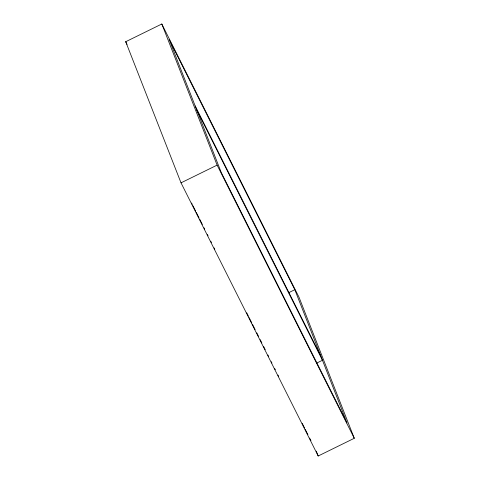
<?xml version="1.0" encoding="UTF-8"?>
<svg xmlns="http://www.w3.org/2000/svg" width="480" height="480" viewBox="0 0 480 480"><rect width="100%" height="100%" fill="white"/><g stroke="black" fill="none" stroke-linecap="round" stroke-linejoin="round"><path stroke-width="0.72" d="M125.712 41.724L161.808 24L298.98 297.156L354.288 438.276L318.192 456L181.02 182.844L125.712 41.724L127.056 44.4M181.02 182.844L217.116 165.12L161.808 24M288.786 292.65L294.804 289.698L169.062 39.3L221.292 172.584L347.034 422.976L294.804 289.698M316.44 363.21L322.458 360.258L196.71 109.86M195.174 105.942L320.922 356.334M217.116 165.12L354.288 438.276M191.586 203.022L192.258 204.366M192.93 205.704L195.618 211.056M196.29 212.4L198.984 217.752M199.656 219.09L202.344 224.448M204.024 227.796L204.696 229.134M207.384 234.492L208.056 235.83M210.75 241.188L211.422 242.526M214.11 247.884L214.782 249.222M246.726 312.822L248.406 316.17M249.078 317.508L251.766 322.866M252.438 324.204L255.126 329.562M256.812 332.91L258.492 336.258M260.172 339.606L261.852 342.948M263.532 346.296L265.212 349.644M267.906 355.002L268.578 356.34M271.266 361.698L271.938 363.036M274.626 368.394L275.304 369.732M277.992 375.09L278.664 376.428M302.196 423.294L304.554 427.98M305.226 429.318L307.914 434.67M309.594 438.018L310.938 440.7M316.284 451.134L318.192 456"/></g></svg>
